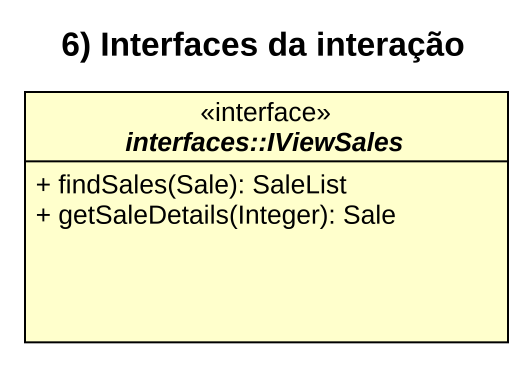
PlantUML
@startuml
title 6) Interfaces da interação
hide circle
hide empty members
skinparam classAttributeIconSize 0
interface "interfaces::IViewSales" as interfaces_IViewSales <<interface>> {
  + findSales(Sale): SaleList
  + getSaleDetails(Integer): Sale
}
@enduml
